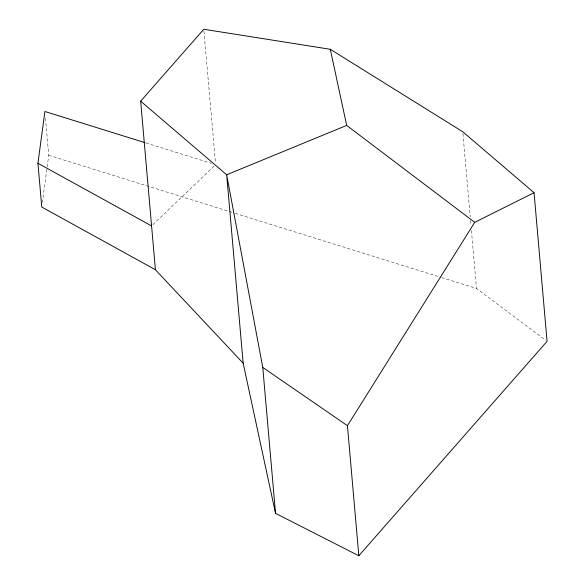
<?xml version="1.0" encoding="UTF-8"?>
<svg xmlns="http://www.w3.org/2000/svg" width="585" height="585" viewBox="0 0 585 585"><rect width="100%" height="100%" fill="white"/><g stroke="black" fill="none" stroke-linecap="round" stroke-linejoin="round"><path stroke-width="0.44" stroke-dasharray="2.92 2.19" d="M42.369 202.6L47.049 167.785M47.166 166.893L48.73 155.288L45.367 116.861M152.897 224.669L214.307 165.899M145.943 142.945L211.273 163.281M48.73 155.288L234.3 213.05M235.17 213.32L440.776 277.312M441.646 277.582L476.497 288.434L545.608 340.243M462.947 133.577L470.238 216.896M470.552 220.516L470.947 225.042M471.422 230.475L476.497 288.434M203.946 31.071L215.47 162.82"/><path stroke-width="0.88" d="M155.413 269.729L140.663 101.176L203.785 29.25L330.291 49.286L462.786 131.771L534.061 192.714L547.063 341.333L358.824 555.75L275.542 513.374L243.155 363.212L155.413 269.729L41.769 207.061L37.937 163.266L44.899 111.494L145.073 142.674M534.061 192.714L474.735 222.329L347.446 425.69L358.824 555.75M474.735 222.329L346.686 125.417L226.673 174.783L140.663 101.176M37.937 163.266L151.581 225.934M243.155 363.212L226.673 174.761L262.767 367.424L347.446 425.69M346.686 125.417L330.291 49.286M262.767 367.424L275.542 513.374"/></g></svg>
